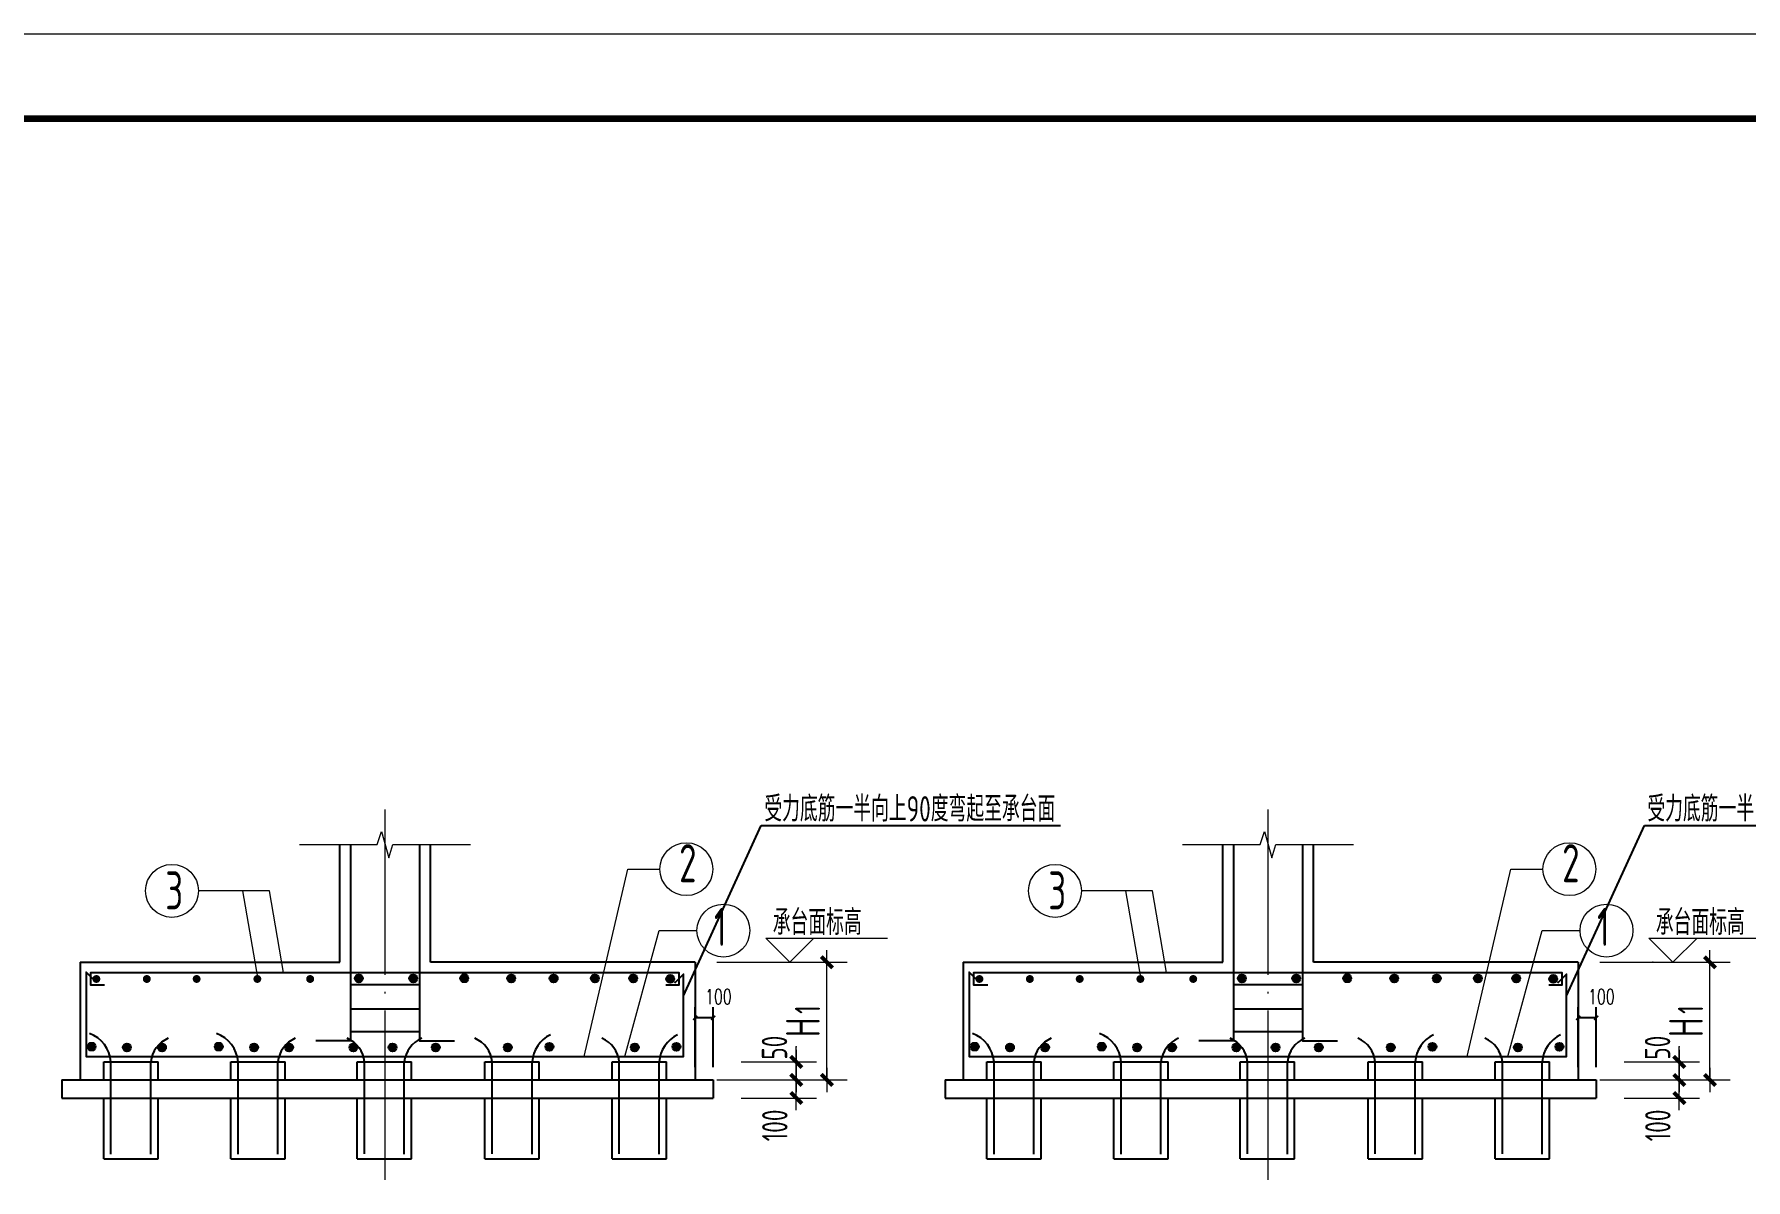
# Model space of a CAD drawing. Extents: x 3968514 to 5230306, y -516551 to -228246.
# Drawn here: x 4421007 to 4441210, y -313677 to -300153 of the extents above; entities that cross this region are included whole.
import ezdxf

# ---------------------------------------------------------------- set-up
doc = ezdxf.new("R2010")
doc.units = 0
doc.header["$LTSCALE"] = 1000
doc.header["$MEASUREMENT"] = 0
doc.linetypes.add('DOTE', pattern=[2.42, 2, -0.2, 0.02, -0.2])
for name, color, linetype in [('3-承台', 7, 'Continuous'), ('DIM', 3, 'Continuous'), ('PUB_TEXT', 7, 'Continuous'), ('REIN', 2, 'Continuous')]:
    doc.layers.add(name, color=color, linetype=linetype)
for name, color, linetype, lineweight in [('DOTE', 1, 'DOTE', 9), ('FRAME', 3, 'Continuous', 18), ('PUB_DIM', 3, 'Continuous', 15)]:
    doc.layers.add(name, color=color, linetype=linetype, lineweight=lineweight)
doc.styles.add('DIM_FONT', font='SIMPLEX', dxfattribs={"width": 0.7, "bigfont": 'GBCBIG'})
doc.styles.add('TSSD_REIN', font='Tssdeng.shx', dxfattribs={"width": 0.7, "bigfont": 'hztxt.shx'})
doc.dimstyles.new('_TCH_ARCH&&50', dxfattribs={"dimscale": 0.5, "dimtxt": 350, "dimasz": 100, "dimexe": 250, "dimexo": 300, "dimgap": 100, "dimtad": 1, "dimdec": 0, "dimzin": 0, "dimdsep": 46, "dimtxsty": 'DIM_FONT', "dimblk": 'ARCHTICK', "dimcen": 0.09, "dimclrt": 7, "dimazin": 2, "dimtfac": 1, "dimtdec": 0, "dimtix": 1, "dimtmove": 2, "dimatfit": 3, "dimfxl": 1, "dimtolj": 1, "dimtzin": 0, "dimarcsym": 0})

# ---------------------------------------------------------------- blocks, each defined once
blk = doc.blocks.new('A$C0B803521')
at = {"layer": 'FRAME', "lineweight": 18}
blk.add_line((-15943, 93652), (-100043, 93652), dxfattribs=at)
at = {"layer": 'FRAME', "lineweight": 140}
blk.add_line((-16943, 92652), (-97543, 92652), dxfattribs=at)
blk = doc.blocks.new('_DIMX')
blk.add_line((-150, 0), (150, 0))
at = {"const_width": 50}
blk.add_lwpolyline([(-70, -70), (70, 70)], dxfattribs=at)
blk = doc.blocks.new('_ArchTick')
at = {"color": 0, "linetype": 'ByBlock', "const_width": 0.4}
blk.add_lwpolyline([(-0.5, -0.5), (0.5, 0.5)], dxfattribs=at)
blk = doc.blocks.new('*D178')
at = {"layer": 'Defpoints', "color": 0, "transparency": 16777216}
for p in [(4428808, -311765), (4428808, -312499), (4429021, -312499)]:
    blk.add_point(p, dxfattribs=at)
at = {"layer": 'DIM', "color": 0, "lineweight": -2, "transparency": 16777216}
for p, q in [((4428808, -312349), (4428808, -311640)), ((4429021, -312349), (4429021, -311640)), ((4429021, -311765), (4428808, -311765))]:
    blk.add_line(p, q, dxfattribs=at)
at = {"layer": 'DIM', "color": 0, "lineweight": -2, "transparency": 16777216, "xscale": 50, "yscale": 50, "zscale": 50, "rotation": 180}
blk.add_blockref('_ArchTick', (4428808, -311765), dxfattribs=at)
at = {"layer": 'DIM', "color": 0, "lineweight": -2, "transparency": 16777216, "xscale": 50, "yscale": 50, "zscale": 50}
blk.add_blockref('_ArchTick', (4429021, -311765), dxfattribs=at)
at = {"layer": 'DIM', "color": 7, "transparency": 16777216, "insert": (4429083, -311515), "char_height": 175, "attachment_point": 5, "style": 'DIM_FONT'}
blk.add_mtext('\\A1;100', dxfattribs=at)
blk = doc.blocks.new('*D163')
at = {"layer": 'Defpoints', "color": 0, "transparency": 16777216}
for p in [(4439231, -311765), (4439231, -312499), (4439444, -312499)]:
    blk.add_point(p, dxfattribs=at)
at = {"layer": 'DIM', "color": 0, "lineweight": -2, "transparency": 16777216}
for p, q in [((4439231, -312349), (4439231, -311640)), ((4439444, -312349), (4439444, -311640)), ((4439444, -311765), (4439231, -311765))]:
    blk.add_line(p, q, dxfattribs=at)
at = {"layer": 'DIM', "color": 0, "lineweight": -2, "transparency": 16777216, "xscale": 50, "yscale": 50, "zscale": 50, "rotation": 180}
blk.add_blockref('_ArchTick', (4439231, -311765), dxfattribs=at)
at = {"layer": 'DIM', "color": 0, "lineweight": -2, "transparency": 16777216, "xscale": 50, "yscale": 50, "zscale": 50}
blk.add_blockref('_ArchTick', (4439444, -311765), dxfattribs=at)
at = {"layer": 'DIM', "color": 7, "transparency": 16777216, "insert": (4439506, -311515), "char_height": 175, "attachment_point": 5, "style": 'DIM_FONT'}
blk.add_mtext('\\A1;100', dxfattribs=at)

msp = doc.modelspace()

# ---------------------------------------------------------------- hatches: boundary and pattern name
at = {"layer": 'REIN'}
for points in [[(4421693.78521, -311306.53647, -1), (4421788.01236, -311306.53647, -1)], [(4422289.07584, -311306.53647, -1), (4422383.30299, -311306.53647, -1)], [(4422877.3695, -311306.53647, -1), (4422971.59665, -311306.53647, -1)], [(4423593.70449, -311306.53647, -1), (4423687.93164, -311306.53647, -1)], [(4424217.16572, -311306.53647, -1), (4424311.39287, -311306.53647, -1)], [(4424791.69462, -311299.2199, 1), (4424885.92177, -311299.2199, 1)], [(4425433.3336, -311299.2199, 1), (4425527.56076, -311299.2199, 1)], [(4426035.3382, -311298.87343, 1), (4426129.56536, -311298.87343, 1)], [(4426590.62819, -311299.2199, 1), (4426684.85534, -311299.2199, 1)], [(4427091.31462, -311299.2199, 1), (4427185.54177, -311299.2199, 1)], [(4427577.57719, -311299.2199, 1), (4427671.80434, -311299.2199, 1)], [(4428030.27591, -311299.2199, 1), (4428124.50306, -311299.2199, 1)], [(4428467.48266, -311306.28192, 1), (4428561.70981, -311306.28192, 1)], [(4432116.94613, -311306.53647, -1), (4432211.17328, -311306.53647, -1)], [(4432712.23676, -311306.53647, -1), (4432806.46391, -311306.53647, -1)], [(4433300.53042, -311306.53647, -1), (4433394.75757, -311306.53647, -1)], [(4434016.86541, -311306.53647, -1), (4434111.09256, -311306.53647, -1)], [(4434640.32664, -311306.53647, -1), (4434734.55379, -311306.53647, -1)], [(4435214.85554, -311299.2199, 1), (4435309.08269, -311299.2199, 1)], [(4435856.49452, -311299.2199, 1), (4435950.72168, -311299.2199, 1)], [(4436458.49912, -311298.87343, 1), (4436552.72628, -311298.87343, 1)], [(4437013.78911, -311299.2199, 1), (4437108.01626, -311299.2199, 1)], [(4437514.47554, -311299.2199, 1), (4437608.70269, -311299.2199, 1)], [(4438000.73811, -311299.2199, 1), (4438094.96526, -311299.2199, 1)], [(4438453.43683, -311299.2199, 1), (4438547.66398, -311299.2199, 1)], [(4438890.64358, -311306.28192, 1), (4438984.87073, -311306.28192, 1)], [(4421637.82887, -312105.56695, 1), (4421732.05602, -312105.56695, 1)], [(4422054.58383, -312114.68459, 1), (4422148.81099, -312114.68459, 1)], [(4422468.36199, -312114.68459, 1), (4422562.58914, -312114.68459, 1)], [(4423137.82887, -312105.56695, 1), (4423232.05602, -312105.56695, 1)], [(4423554.58383, -312114.68459, 1), (4423648.81099, -312114.68459, 1)], [(4423968.36199, -312114.68459, 1), (4424062.58914, -312114.68459, 1)], [(4424727.90362, -312114.68459, 1), (4424822.13077, -312114.68459, 1)], [(4425189.2276, -312114.68459, 1), (4425283.45475, -312114.68459, 1)], [(4425699.8526, -312114.68459, 1), (4425794.07975, -312114.68459, 1)], [(4426549.12518, -312114.68459, 1), (4426643.35233, -312114.68459, 1)], [(4427040.49083, -312105.91566, 1), (4427134.71799, -312105.91566, 1)], [(4428049.12518, -312114.68459, 1), (4428143.35233, -312114.68459, 1)], [(4428540.49083, -312105.91566, 1), (4428634.71799, -312105.91566, 1)], [(4432060.98979, -312105.56695, 1), (4432155.21694, -312105.56695, 1)], [(4432477.74475, -312114.68459, 1), (4432571.97191, -312114.68459, 1)], [(4432891.52291, -312114.68459, 1), (4432985.75007, -312114.68459, 1)], [(4433560.98979, -312105.56695, 1), (4433655.21694, -312105.56695, 1)], [(4433977.74475, -312114.68459, 1), (4434071.97191, -312114.68459, 1)], [(4434391.52291, -312114.68459, 1), (4434485.75007, -312114.68459, 1)], [(4435151.06454, -312114.68459, 1), (4435245.29169, -312114.68459, 1)], [(4435612.38852, -312114.68459, 1), (4435706.61567, -312114.68459, 1)], [(4436123.01352, -312114.68459, 1), (4436217.24067, -312114.68459, 1)], [(4436972.2861, -312114.68459, 1), (4437066.51325, -312114.68459, 1)], [(4437463.65175, -312105.91566, 1), (4437557.87891, -312105.91566, 1)], [(4438472.2861, -312114.68459, 1), (4438566.51325, -312114.68459, 1)], [(4438963.65175, -312105.91566, 1), (4439057.87891, -312105.91566, 1)]]:
    msp.add_hatch(color=256, dxfattribs=at).paths.add_polyline_path(points)

# ---------------------------------------------------------------- linework, layer by layer
for p, q in [((4421827.94139, -313431.29356), (4422469.19139, -313431.29356)), ((4423327.94139, -313431.29356), (4423969.19139, -313431.29356)), ((4424820.08515, -313428.91126), (4425461.33515, -313431.29356)), ((4426327.94139, -313428.91126), (4426969.19139, -313431.29356)), ((4427827.94139, -313428.91126), (4428469.19139, -313431.29356)), ((4432251.10231, -313431.29356), (4432892.35231, -313431.29356)), ((4433751.10231, -313431.29356), (4434392.35231, -313431.29356)), ((4435243.24607, -313428.91126), (4435884.49607, -313431.29356)), ((4436751.10231, -313428.91126), (4437306.85231, -313428.91126)), ((4437306.85231, -313428.91126), (4437392.35231, -313431.29356)), ((4438251.10231, -313428.91126), (4438892.35231, -313431.29356))]:
    msp.add_line(p, q)
at = {"layer": '3-承台'}
for p, q in [((4424614.19139, -311109.56461), (4424614.19139, -309720.75917)), ((4425682.94139, -311109.56461), (4425682.94139, -309720.75917)), ((4435037.35231, -311109.56461), (4435037.35231, -309720.75917)), ((4436106.10231, -311109.56461), (4436106.10231, -309720.75917)), ((4421548.56639, -311109.56461), (4421548.56639, -312498.93961)), ((4421548.56639, -311109.56461), (4424614.19139, -311109.56461)), ((4428807.5865, -311109.56461), (4425682.94139, -311109.56461)), ((4428807.5865, -311109.56461), (4428807.5865, -312498.93961)), ((4431971.72731, -311109.56461), (4431971.72731, -312498.93961)), ((4431971.72731, -311109.56461), (4435037.35231, -311109.56461)), ((4439230.74742, -311109.56461), (4436106.10231, -311109.56461)), ((4439230.74742, -311109.56461), (4439230.74742, -312498.93961)), ((4421827.94139, -312285.47986), (4422469.19139, -312285.47986)), ((4421827.94139, -312498.93961), (4421827.94139, -312285.47986)), ((4422469.19139, -312498.93961), (4422469.19139, -312285.47986)), ((4423327.94139, -312285.47986), (4423969.19139, -312285.47986)), ((4423327.94139, -312498.93961), (4423327.94139, -312285.47986)), ((4423969.19139, -312498.93961), (4423969.19139, -312285.47986)), ((4424820.08515, -312285.47986), (4425461.33515, -312285.47986)), ((4424820.08515, -312498.93961), (4424820.08515, -312285.47986)), ((4425461.33515, -312498.93961), (4425461.33515, -312285.47986)), ((4426327.94139, -312285.47986), (4426969.19139, -312285.47986)), ((4426327.94139, -312498.93961), (4426327.94139, -312285.47986)), ((4426969.19139, -312498.93961), (4426969.19139, -312285.47986)), ((4427827.94139, -312285.47986), (4428469.19139, -312285.47986)), ((4427827.94139, -312498.93961), (4427827.94139, -312285.47986)), ((4428469.19139, -312498.93961), (4428469.19139, -312285.47986)), ((4432251.10231, -312285.47986), (4432892.35231, -312285.47986)), ((4432251.10231, -312498.93961), (4432251.10231, -312285.47986)), ((4432892.35231, -312498.93961), (4432892.35231, -312285.47986)), ((4433751.10231, -312285.47986), (4434392.35231, -312285.47986)), ((4433751.10231, -312498.93961), (4433751.10231, -312285.47986)), ((4434392.35231, -312498.93961), (4434392.35231, -312285.47986)), ((4435243.24607, -312285.47986), (4435884.49607, -312285.47986)), ((4435243.24607, -312498.93961), (4435243.24607, -312285.47986)), ((4435884.49607, -312498.93961), (4435884.49607, -312285.47986)), ((4436751.10231, -312285.47986), (4437392.35231, -312285.47986)), ((4436751.10231, -312498.93961), (4436751.10231, -312285.47986)), ((4437392.35231, -312498.93961), (4437392.35231, -312285.47986)), ((4438251.10231, -312285.47986), (4438892.35231, -312285.47986)), ((4438251.10231, -312498.93961), (4438251.10231, -312285.47986)), ((4438892.35231, -312498.93961), (4438892.35231, -312285.47986)), ((4421334.81639, -312498.93961), (4421334.81639, -312712.68961)), ((4421334.81639, -312498.93961), (4424820.08515, -312498.93961)), ((4424820.08515, -312498.93961), (4429021.3365, -312498.93961)), ((4429021.3365, -312498.93961), (4429021.3365, -312712.68961)), ((4431757.97731, -312498.93961), (4431757.97731, -312712.68961)), ((4431757.97731, -312498.93961), (4435243.24607, -312498.93961)), ((4435243.24607, -312498.93961), (4439444.49742, -312498.93961)), ((4439444.49742, -312498.93961), (4439444.49742, -312712.68961)), ((4421334.81639, -312712.68961), (4424820.08515, -312712.68961)), ((4421827.94139, -313431.29356), (4421827.94139, -312712.68961)), ((4422469.19139, -313431.29356), (4422469.19139, -312712.68961)), ((4423327.94139, -313431.29356), (4423327.94139, -312712.68961)), ((4423969.19139, -313431.29356), (4423969.19139, -312712.68961)), ((4424820.08515, -313428.91126), (4424820.08515, -312712.68961)), ((4424820.08515, -312712.68961), (4429021.3365, -312712.68961)), ((4425461.33515, -313431.29356), (4425461.33515, -312712.68961)), ((4426327.94139, -313428.91126), (4426327.94139, -312712.68961)), ((4426969.19139, -313431.29356), (4426969.19139, -312712.68961)), ((4427827.94139, -313428.91126), (4427827.94139, -312712.68961)), ((4428469.19139, -313431.29356), (4428469.19139, -312712.68961)), ((4431757.97731, -312712.68961), (4435243.24607, -312712.68961)), ((4432251.10231, -313431.29356), (4432251.10231, -312712.68961)), ((4432892.35231, -313431.29356), (4432892.35231, -312712.68961)), ((4433751.10231, -313431.29356), (4433751.10231, -312712.68961)), ((4434392.35231, -313431.29356), (4434392.35231, -312712.68961)), ((4435243.24607, -313428.91126), (4435243.24607, -312712.68961)), ((4435243.24607, -312712.68961), (4439444.49742, -312712.68961)), ((4435884.49607, -313431.29356), (4435884.49607, -312712.68961)), ((4436751.10231, -313428.91126), (4436751.10231, -312712.68961)), ((4437392.35231, -313431.29356), (4437392.35231, -312712.68961)), ((4438251.10231, -313428.91126), (4438251.10231, -312712.68961)), ((4438892.35231, -313431.29356), (4438892.35231, -312712.68961))]:
    msp.add_line(p, q, dxfattribs=at)
at = {"layer": 'DOTE', "linetype": 'DOTE'}
for p, q in [((4425148.56639, -313676.92923), (4425148.56639, -309307.52812)), ((4435571.72731, -313676.92923), (4435571.72731, -309307.52812))]:
    msp.add_line(p, q, dxfattribs=at)
at = {"layer": 'PUB_DIM'}
for p, q in [((4425055.94139, -309720.75917), (4425105.81639, -309564.00917)), ((4425105.81639, -309564.00917), (4425191.31639, -309877.50917)), ((4435479.10231, -309720.75917), (4435528.97731, -309564.00917)), ((4435528.97731, -309564.00917), (4435614.47731, -309877.50917)), ((4424139.19139, -309720.75917), (4425055.94139, -309720.75917)), ((4425191.31639, -309877.50917), (4425241.19139, -309720.75917)), ((4425241.19139, -309720.75917), (4426157.94139, -309720.75917)), ((4434562.35231, -309720.75917), (4435479.10231, -309720.75917)), ((4435614.47731, -309877.50917), (4435664.35231, -309720.75917)), ((4435664.35231, -309720.75917), (4436581.10231, -309720.75917)), ((4427497.39882, -312220.94328), (4428014.89802, -310009.84284)), ((4428014.89802, -310009.84284), (4428392.56319, -310009.84284)), ((4437920.55974, -312220.94328), (4438438.05894, -310009.84284)), ((4438438.05894, -310009.84284), (4438815.72411, -310009.84284)), ((4423783.30831, -310266.56525), (4422945.39741, -310266.56525)), ((4423650.60421, -311309.79652), (4423468.99539, -310266.56525)), ((4423950.77342, -311228.54962), (4423783.30831, -310266.56525)), ((4434206.46923, -310266.56525), (4433368.55833, -310266.56525)), ((4434073.76513, -311309.79652), (4433892.15631, -310266.56525)), ((4434373.93434, -311228.54962), (4434206.46923, -310266.56525)), ((4427978.15839, -312220.94328), (4428384.09515, -310735.08764)), ((4428384.09515, -310735.08764), (4428829.99927, -310735.08764)), ((4429641.34032, -310824.56405), (4430211.34032, -310824.56405)), ((4429926.34032, -311109.56405), (4429641.34032, -310824.56405)), ((4430211.34032, -310824.56405), (4429926.34032, -311109.56405)), ((4430211.34032, -310824.56405), (4431080.60539, -310824.56405)), ((4438401.31931, -312220.94328), (4438807.25607, -310735.08764)), ((4438807.25607, -310735.08764), (4439253.16019, -310735.08764)), ((4440064.50124, -310824.56405), (4440634.50124, -310824.56405)), ((4440349.50124, -311109.56405), (4440064.50124, -310824.56405)), ((4440634.50124, -310824.56405), (4440349.50124, -311109.56405)), ((4440634.50124, -310824.56405), (4441503.76631, -310824.56405)), ((4429065.21117, -311109.56405), (4430601.65007, -311109.56405)), ((4429926.34032, -311109.56405), (4430252.22426, -311109.56405)), ((4430364.15007, -312497.98905), (4430364.15007, -311109.56405)), ((4439488.37209, -311109.56405), (4441024.81099, -311109.56405)), ((4440349.50124, -311109.56405), (4440675.38518, -311109.56405)), ((4440787.31099, -312497.98905), (4440787.31099, -311109.56405)), ((4430002.21881, -312106.40627), (4430002.21881, -312105.45627)), ((4430002.21881, -312285.48127), (4430002.21881, -312107.35627)), ((4430002.21881, -312285.48127), (4430002.21881, -312107.35627)), ((4440425.37973, -312106.40627), (4440425.37973, -312105.45627)), ((4440425.37973, -312285.48127), (4440425.37973, -312107.35627)), ((4440425.37973, -312285.48127), (4440425.37973, -312107.35627)), ((4429351.87446, -312285.48127), (4430239.71881, -312285.48127)), ((4429351.87446, -312285.48127), (4430239.71881, -312285.48127)), ((4430002.21881, -312284.53127), (4430002.21881, -312283.58127)), ((4430002.21881, -312498.93677), (4430002.21881, -312285.48127)), ((4430002.21881, -312286.43127), (4430002.21881, -312287.38127)), ((4439775.03538, -312285.48127), (4440662.87973, -312285.48127)), ((4439775.03538, -312285.48127), (4440662.87973, -312285.48127)), ((4440425.37973, -312284.53127), (4440425.37973, -312283.58127)), ((4440425.37973, -312498.93677), (4440425.37973, -312285.48127)), ((4440425.37973, -312286.43127), (4440425.37973, -312287.38127)), ((4429065.21117, -312498.93905), (4430601.65007, -312498.93905)), ((4429351.87446, -312498.93677), (4430239.71881, -312498.93677)), ((4429351.87446, -312498.93677), (4430239.71881, -312498.93677)), ((4430002.21881, -312497.98677), (4430002.21881, -312497.03677)), ((4430002.21881, -312712.68677), (4430002.21881, -312498.93677)), ((4430002.21881, -312712.68677), (4430002.21881, -312498.93677)), ((4430002.21881, -312499.88677), (4430002.21881, -312500.83677)), ((4439488.37209, -312498.93905), (4441024.81099, -312498.93905)), ((4439775.03538, -312498.93677), (4440662.87973, -312498.93677)), ((4439775.03538, -312498.93677), (4440662.87973, -312498.93677)), ((4440425.37973, -312497.98677), (4440425.37973, -312497.03677)), ((4440425.37973, -312712.68677), (4440425.37973, -312498.93677)), ((4440425.37973, -312712.68677), (4440425.37973, -312498.93677)), ((4440425.37973, -312499.88677), (4440425.37973, -312500.83677)), ((4429351.87446, -312712.68677), (4430239.71881, -312712.68677)), ((4430002.21881, -312713.63677), (4430002.21881, -312714.58677)), ((4439775.03538, -312712.68677), (4440662.87973, -312712.68677)), ((4440425.37973, -312713.63677), (4440425.37973, -312714.58677))]:
    msp.add_line(p, q, dxfattribs=at)
for centre in [(4428704.71834, -310009.84284), (4439127.87926, -310009.84284), (4422633.24225, -310266.56525), (4433056.40317, -310266.56525), (4429142.15443, -310735.08764), (4439565.31535, -310735.08764)]:
    msp.add_circle(centre, 312.15516, dxfattribs=at)
for p in [(4440112.00124, -311109.56405), (4430002.21881, -312107.35627), (4440425.37973, -312107.35627), (4430002.21881, -312285.48127), (4440425.37973, -312285.48127), (4430002.21881, -312498.93677), (4440425.37973, -312498.93677)]:
    msp.add_point(p, dxfattribs=at)
at = {"layer": 'PUB_TEXT'}
for p, q in [((4428670.89249, -311507.30094), (4429589.23735, -309494.39022)), ((4429589.23735, -309494.39022), (4433119.20385, -309494.39022)), ((4439094.05341, -311507.30094), (4440012.39827, -309494.39022)), ((4440012.39827, -309494.39022), (4443542.36477, -309494.39022))]:
    msp.add_line(p, q, dxfattribs=at)
at = {"layer": 'REIN'}
for points in [[(4424741.20953, -309720.75917), (4424741.20953, -312037.07752), (4424330.80953, -312037.07752)], [(4425555.92325, -309720.75917), (4425555.92325, -312037.07752), (4425966.32325, -312037.07752)], [(4435164.37045, -309720.75917), (4435164.37045, -312037.07752), (4434753.97045, -312037.07752)], [(4435979.08417, -309720.75917), (4435979.08417, -312037.07752), (4436389.48417, -312037.07752)], [(4421724.80085, -311331.42793), (4421618.73484, -311225.36191), (4421618.73484, -312220.94328), (4428670.89249, -312220.94328), (4428670.89249, -311247.96644), (4428564.82647, -311354.03245)], [(4421838.62815, -311378.95857), (4421674.46677, -311378.95857), (4421674.46677, -311228.54962), (4428616.7309, -311228.54962), (4428616.7309, -311378.18017), (4428462.8187, -311378.18017)], [(4432147.96177, -311331.42793), (4432041.89576, -311225.36191), (4432041.89576, -312220.94328), (4439094.05341, -312220.94328), (4439094.05341, -311247.96644), (4438987.98739, -311354.03245)], [(4432261.78907, -311378.95857), (4432097.62769, -311378.95857), (4432097.62769, -311228.54962), (4439039.89182, -311228.54962), (4439039.89182, -311378.18017), (4438885.97962, -311378.18017)], [(4424741.20953, -311372.13203), (4425555.92325, -311372.13203)], [(4435164.37045, -311372.13203), (4435979.08417, -311372.13203)], [(4424741.20953, -311658.73109), (4425555.92325, -311658.73109)], [(4435164.37045, -311658.73109), (4435979.08417, -311658.73109)], [(4424741.20953, -311927.17234), (4425555.92325, -311927.17234)], [(4435164.37045, -311927.17234), (4435979.08417, -311927.17234)], [(4421913.44139, -313373.06545), (4421913.44139, -312285.47986)], [(4422383.69139, -313373.06545), (4422383.69139, -312285.47986)], [(4423413.44139, -313373.06545), (4423413.44139, -312285.47986)], [(4423883.69139, -313373.06545), (4423883.69139, -312285.47986)], [(4424905.58515, -313371.55146), (4424905.58515, -312285.47986)], [(4425375.83515, -313374.60318), (4425375.83515, -312285.47986)], [(4426413.44139, -313371.55146), (4426413.44139, -312285.47986)], [(4426883.69139, -313374.60318), (4426883.69139, -312285.47986)], [(4427913.44139, -313371.55146), (4427913.44139, -312285.47986)], [(4428383.69139, -313374.60318), (4428383.69139, -312285.47986)], [(4432336.60231, -313373.06545), (4432336.60231, -312285.47986)], [(4432806.85231, -313373.06545), (4432806.85231, -312285.47986)], [(4433836.60231, -313373.06545), (4433836.60231, -312285.47986)], [(4434306.85231, -313373.06545), (4434306.85231, -312285.47986)], [(4435328.74607, -313371.55146), (4435328.74607, -312285.47986)], [(4435798.99607, -313374.60318), (4435798.99607, -312285.47986)], [(4436836.60231, -313371.55146), (4436836.60231, -312285.47986)], [(4437306.85231, -313374.60318), (4437306.85231, -312285.47986)], [(4438336.60231, -313371.55146), (4438336.60231, -312285.47986)], [(4438806.85231, -313374.60318), (4438806.85231, -312285.47986)]]:
    msp.add_lwpolyline(points, dxfattribs=at)
for points in [[(4421913.44139, -312285.47986, 0.2916164143), (4421659.49323, -311949.38882)], [(4422589.11123, -312006.94655, 0.2766531163), (4422383.69139, -312285.47986)], [(4423413.44139, -312285.47986, 0.2916164143), (4423159.49323, -311949.38882)], [(4424089.11123, -312006.94655, 0.2766531163), (4423883.69139, -312285.47986)], [(4424905.58515, -312285.47986, 0.2766531163), (4424700.16531, -312006.94655)], [(4425581.25499, -312006.94655, 0.2766531163), (4425375.83515, -312285.47986)], [(4426413.44139, -312285.47986, 0.2766531163), (4426208.02155, -312006.94655)], [(4427099.92113, -311965.72431, 0.2633579499), (4426883.69139, -312285.47986)], [(4427913.44139, -312285.47986, 0.2766531163), (4427708.02155, -312006.94655)], [(4428599.92113, -311965.72431, 0.2633579499), (4428383.69139, -312285.47986)], [(4432336.60231, -312285.47986, 0.2916164143), (4432082.65415, -311949.38882)], [(4433012.27215, -312006.94655, 0.2766531163), (4432806.85231, -312285.47986)], [(4433836.60231, -312285.47986, 0.2916164143), (4433582.65415, -311949.38882)], [(4434512.27215, -312006.94655, 0.2766531163), (4434306.85231, -312285.47986)], [(4435328.74607, -312285.47986, 0.2766531163), (4435123.32624, -312006.94655)], [(4436004.41591, -312006.94655, 0.2766531163), (4435798.99607, -312285.47986)], [(4436836.60231, -312285.47986, 0.2766531163), (4436631.18247, -312006.94655)], [(4437523.08205, -311965.72431, 0.2633579499), (4437306.85231, -312285.47986)], [(4438336.60231, -312285.47986, 0.2766531163), (4438131.18247, -312006.94655)], [(4439023.08205, -311965.72431, 0.2633579499), (4438806.85231, -312285.47986)]]:
    msp.add_lwpolyline(points, format="xyb", dxfattribs=at)
for centre in [(4424838.80819, -311299.2199), (4425480.44718, -311299.2199), (4426082.45178, -311298.87343), (4426637.74176, -311299.2199), (4427138.42819, -311299.2199), (4427624.69076, -311299.2199), (4428077.38949, -311299.2199), (4428514.59624, -311306.28192), (4435261.96911, -311299.2199), (4435903.6081, -311299.2199), (4436505.6127, -311298.87343), (4437060.90268, -311299.2199), (4437561.58911, -311299.2199), (4438047.85168, -311299.2199), (4438500.55041, -311299.2199), (4438937.75716, -311306.28192), (4421684.94244, -312105.56695), (4422101.69741, -312114.68459), (4422515.47557, -312114.68459), (4423184.94244, -312105.56695), (4423601.69741, -312114.68459), (4424015.47557, -312114.68459), (4424775.01719, -312114.68459), (4425236.34118, -312114.68459), (4425746.96618, -312114.68459), (4426596.23875, -312114.68459), (4427087.60441, -312105.91566), (4428096.23875, -312114.68459), (4428587.60441, -312105.91566), (4432108.10336, -312105.56695), (4432524.85833, -312114.68459), (4432938.63649, -312114.68459), (4433608.10336, -312105.56695), (4434024.85833, -312114.68459), (4434438.63649, -312114.68459), (4435198.17811, -312114.68459), (4435659.5021, -312114.68459), (4436170.1271, -312114.68459), (4437019.39967, -312114.68459), (4437510.76533, -312105.91566), (4438519.39967, -312114.68459), (4439010.76533, -312105.91566)]:
    msp.add_circle(centre, 47.11358, dxfattribs=at)

# ---------------------------------------------------------------- block references
msp.add_blockref('A$C0B803521', (4490764.12454, -393805.3043))
at = {"layer": 'PUB_DIM', "xscale": 0.9500000001862645, "yscale": 0.9500000001862645, "zscale": 0.9500000001862645}
for p, rotation in [((4430364.15007, -311109.56405), 90), ((4440787.31099, -311109.56405), 90), ((4430002.21881, -312285.48127), 90), ((4430002.21881, -312285.48127), 270), ((4440425.37973, -312285.48127), 90), ((4440425.37973, -312285.48127), 270), ((4430002.21881, -312498.93677), 90), ((4430002.21881, -312498.93677), 270), ((4430364.15007, -312498.93905), 270), ((4440425.37973, -312498.93677), 90), ((4440425.37973, -312498.93677), 270), ((4440787.31099, -312498.93905), 270), ((4430002.21881, -312712.68677), 90), ((4440425.37973, -312712.68677), 90)]:
    msp.add_blockref('_DIMX', p, dxfattribs=dict(at, rotation=rotation))

# ---------------------------------------------------------------- texts
at = {"layer": 'PUB_TEXT', "style": 'TSSD_REIN', "width": 0.7}
for s, height, p in [('受力底筋一半向上90度弯起至承台面', 300, (4429624.9539, -309447.73472)), ('受力底筋一半向上90度弯起至承台面', 300, (4440048.11482, -309447.73472)), ('2', 450, (4428619.23274, -310165.11083)), ('2', 450, (4439042.39366, -310165.11083)), ('3', 450, (4422553.9279, -310485.80806)), ('3', 450, (4432977.08883, -310485.80806)), ('1', 450, (4429030.27604, -310916.95738)), ('承台面标高', 300, (4429724.50886, -310787.57936)), ('1', 450, (4439453.43696, -310916.95738)), ('承台面标高', 300, (4440147.66978, -310787.57936))]:
    msp.add_text(s, height=height, dxfattribs=at).set_placement(p)
for s, height, p in [('1', 300, (4430285.18857, -311717.95854)), ('1', 300, (4440708.34949, -311717.95854)), ('H', 400, (4430279.80155, -311992.87548)), ('H', 400, (4440702.96247, -311992.87548)), ('50', 300, (4429895.15219, -312259.28459)), ('50', 300, (4440318.31311, -312259.28459)), ('100', 300, (4429898.91311, -313222.74904)), ('100', 300, (4440322.07403, -313222.74904))]:
    msp.add_text(s, height=height, rotation=90, dxfattribs=at).set_placement(p)

# ---------------------------------------------------------------- dimensions: what is measured, and where the dimension line sits
at = {"layer": 'DIM'}
for base, p1, p2, picture, middle in [((4428807.5865, -311765.00359), (4429021.3365, -312498.93961), (4428807.5865, -312498.93961), '*D178', (4429082.77529, -311515.00359)), ((4439230.74742, -311765.00359), (4439444.49742, -312498.93961), (4439230.74742, -312498.93961), '*D163', (4439505.93621, -311515.00359))]:
    dim = msp.add_linear_dim(base=base, p1=p1, p2=p2, text='100', dimstyle='_TCH_ARCH&&50', dxfattribs=at)
    dim.commit()
    dim.dimension.update_dxf_attribs({"geometry": picture, "text_midpoint": middle, "dimtype": 128})

doc.saveas('drawing.dxf')
